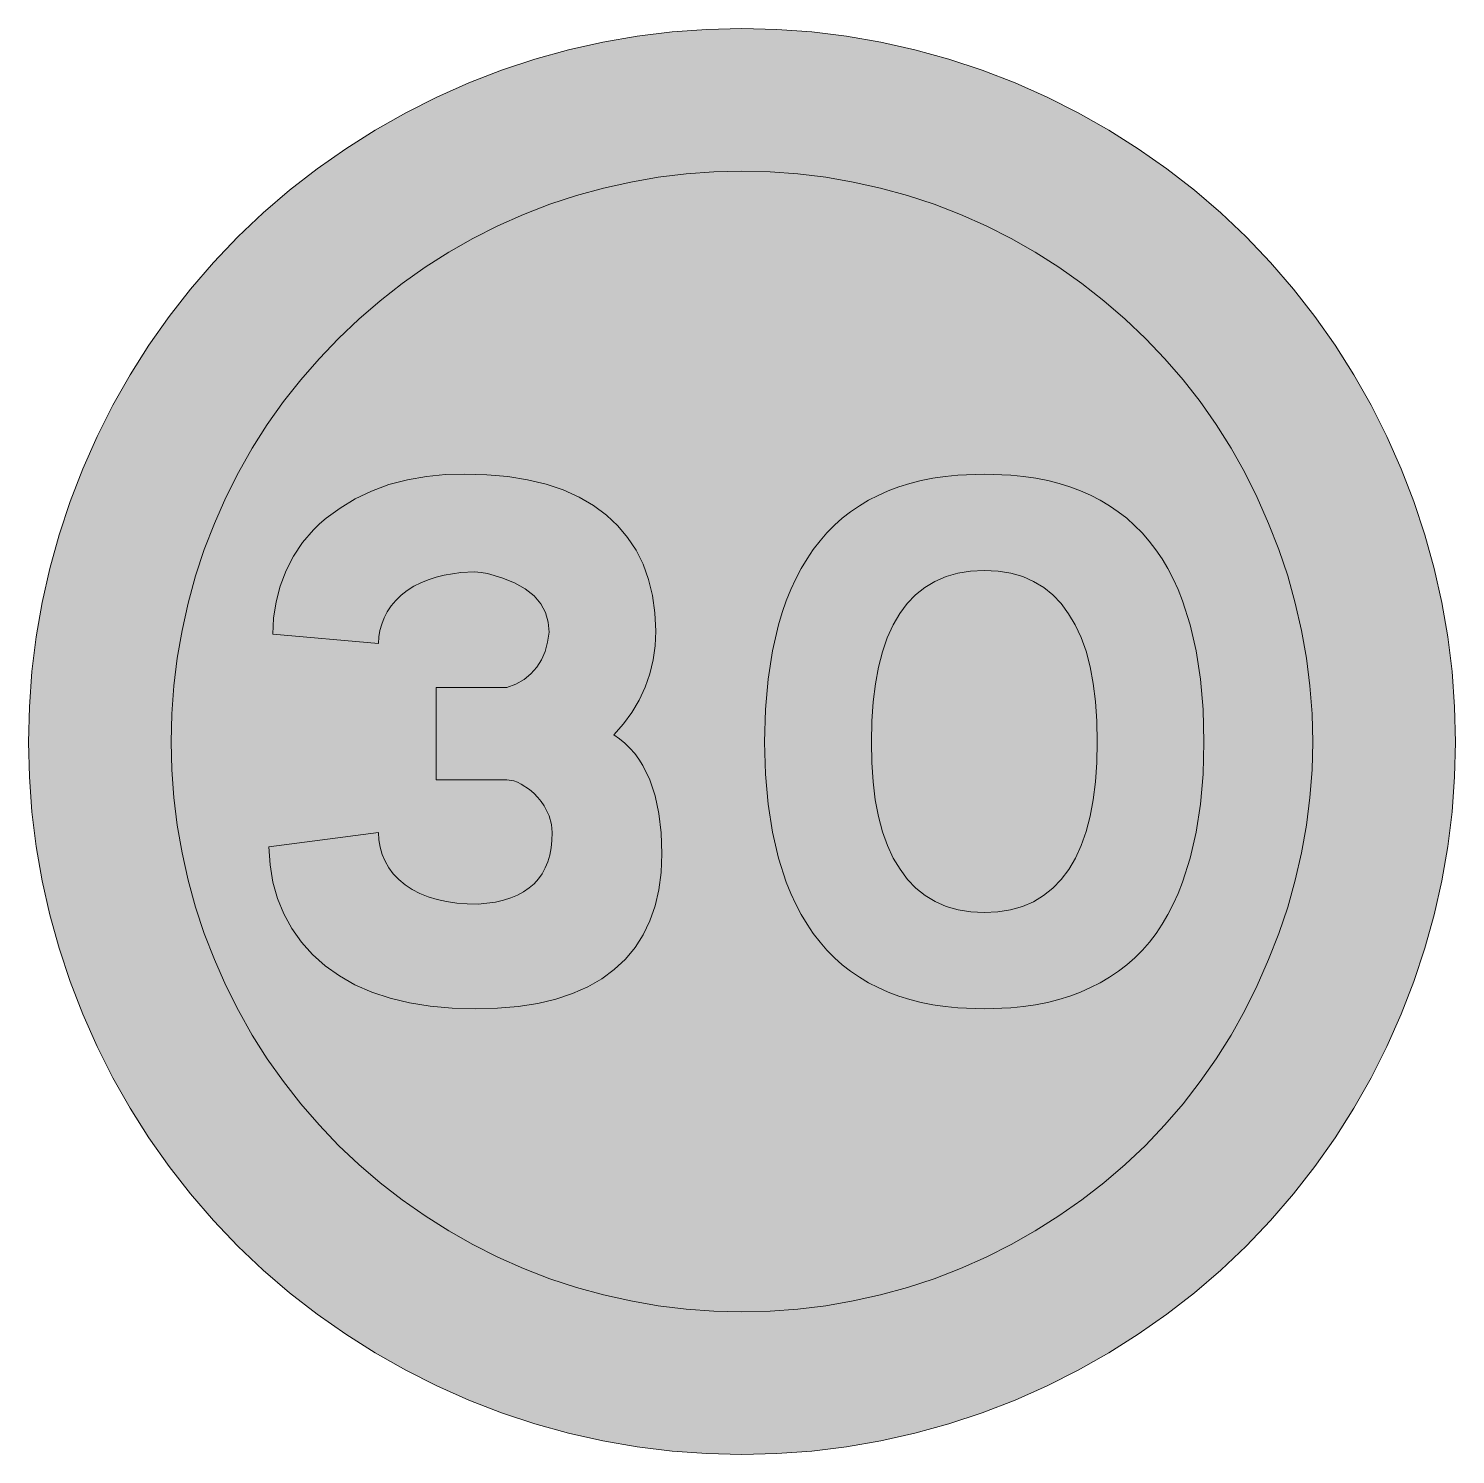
# Model space of a CAD drawing. Header units: metres. Extents: x 160 to 410, y 11 to 261.
import ezdxf

# ---------------------------------------------------------------- set-up
doc = ezdxf.new("R2010")
doc.units = ezdxf.units.M
for name, color, linetype, true_color in [('FILL_BLACK_000000', 7, 'Continuous', 0x000000), ('FILL_RED_FF0000', 7, 'Continuous', 0xff0000), ('FILL_WHITE_FFFFFF', 7, 'Continuous', 0xffffff)]:
    doc.layers.add(name, color=color, linetype=linetype, true_color=true_color)

msp = doc.modelspace()

# ---------------------------------------------------------------- hatches: boundary and pattern name
at = {"layer": 'FILL_BLACK_000000', "true_color": 0x000000}
h = msp.add_hatch(color=7, dxfattribs=at)
h.dxf.hatch_style = 1
h.paths.add_polyline_path([(233.94, 89.22), (230.11, 89.57), (226.48, 90.16), (223.07, 90.99), (219.87, 92.05), (216.9, 93.35), (214.17, 94.89), (211.68, 96.66), (209.45, 98.65), (207.5, 100.83), (205.83, 103.2), (204.44, 105.75), (203.33, 108.47), (202.52, 111.34), (202, 114.37), (201.78, 117.54), (221.04, 120.06), (221.11, 118.73), (221.32, 117.44), (221.67, 116.19), (222.17, 115), (222.82, 113.86), (223.62, 112.8), (224.59, 111.8), (225.72, 110.88), (226.93, 110.06), (228.27, 109.36), (229.73, 108.77), (231.3, 108.29), (232.97, 107.93), (234.73, 107.67), (236.58, 107.51), (238.5, 107.46), (241.54, 107.84), (242.92, 108.16), (244.2, 108.57), (245.37, 109.06), (246.44, 109.64), (247.42, 110.31), (248.29, 111.06), (249.05, 111.9), (249.72, 112.81), (250.27, 113.82), (250.73, 114.9), (251.07, 116.07), (251.31, 117.32), (251.44, 118.65), (251.46, 120.06), (251.33, 121.43), (250.92, 122.94), (250.07, 124.7), (249.55, 125.47), (248.94, 126.18), (248.24, 126.93), (247.5, 127.55), (246.06, 128.52), (245.39, 128.86), (244.73, 129.08), (243.54, 129.24), (231.12, 129.24), (231.12, 145.44), (243.54, 145.44), (245.13, 146.07), (246.54, 146.88), (247.76, 147.87), (248.78, 149.02), (249.61, 150.33), (250.25, 151.79), (250.68, 153.41), (250.92, 155.16), (250.8, 156.93), (250.32, 158.59), (249.48, 160.11), (248.29, 161.51), (246.75, 162.74), (244.87, 163.82), (242.66, 164.71), (240.12, 165.42), (239.01, 165.63), (237.85, 165.71), (235.44, 165.6), (232.52, 165.16), (231.11, 164.81), (229.75, 164.36), (228.45, 163.83), (227.21, 163.2), (226.06, 162.47), (225, 161.64), (224.05, 160.73), (223.24, 159.76), (222.56, 158.74), (222.01, 157.68), (221.58, 156.58), (221.28, 155.46), (221.1, 154.33), (221.04, 153.18), (202.5, 154.8), (202.64, 157.63), (203.06, 160.45), (203.79, 163.23), (204.84, 165.96), (206.09, 168.48), (207.68, 170.89), (209.6, 173.12), (210.69, 174.16), (211.86, 175.14), (214.28, 176.93), (216.95, 178.52), (219.81, 179.9), (222.84, 181.08), (226.11, 181.89), (229.43, 182.45), (232.79, 182.78), (236.16, 182.88), (240.04, 182.77), (243.71, 182.44), (247.17, 181.88), (250.4, 181.1), (253.41, 180.09), (256.18, 178.86), (258.71, 177.38), (261, 175.68), (262.97, 173.82), (264.7, 171.77), (266.19, 169.51), (267.41, 167.06), (268.38, 164.42), (269.07, 161.58), (269.5, 158.55), (269.64, 155.34), (269.52, 152.79), (269.17, 150.3), (268.59, 147.86), (267.77, 145.51), (266.73, 143.24), (265.46, 141.09), (263.97, 139.06), (262.26, 137.16), (263.27, 136.47), (264.23, 135.7), (265.11, 134.84), (265.94, 133.9), (266.69, 132.87), (267.39, 131.76), (268.58, 129.29), (269.51, 126.49), (270.18, 123.39), (270.59, 119.98), (270.72, 116.28), (270.59, 113.04), (270.19, 110), (269.53, 107.15), (268.61, 104.52), (267.44, 102.08), (266, 99.85), (264.31, 97.82), (262.37, 96.01), (260.18, 94.4), (257.74, 93), (255.05, 91.81), (252.12, 90.84), (248.94, 90.08), (245.52, 89.54), (241.86, 89.21), (237.96, 89.1), (233.94, 89.22)])
h = msp.add_hatch(color=7, dxfattribs=at)
h.dxf.hatch_style = 1
h.paths.add_polyline_path([(365.16, 125), (364.4, 120.08), (363.35, 115.52), (362.01, 111.3), (361.22, 109.33), (360.37, 107.45), (359.44, 105.65), (358.44, 103.95), (357.37, 102.33), (356.22, 100.8), (354.97, 99.39), (353.64, 98.08), (352.23, 96.85), (350.76, 95.71), (349.2, 94.66), (347.57, 93.7), (345.87, 92.83), (344.09, 92.05), (342.24, 91.36), (340.32, 90.76), (338.32, 90.25), (336.25, 89.84), (334.1, 89.52), (331.89, 89.29), (327.24, 89.1), (322.59, 89.29), (320.38, 89.52), (318.23, 89.84), (316.17, 90.25), (314.17, 90.76), (312.25, 91.36), (310.41, 92.05), (308.64, 92.83), (306.95, 93.7), (305.34, 94.66), (303.8, 95.71), (302.34, 96.85), (300.96, 98.08), (299.66, 99.39), (298.44, 100.8), (297.26, 102.33), (296.16, 103.95), (295.14, 105.65), (294.19, 107.45), (293.31, 109.33), (292.52, 111.3), (291.15, 115.52), (290.09, 120.08), (289.33, 125), (288.87, 130.27), (288.72, 135.9), (288.87, 141.59), (289.33, 146.91), (290.09, 151.86), (291.15, 156.44), (291.8, 158.6), (292.52, 160.67), (293.31, 162.64), (294.19, 164.53), (295.14, 166.33), (296.16, 168.03), (297.26, 169.65), (298.44, 171.18), (299.66, 172.59), (300.96, 173.9), (302.34, 175.13), (303.8, 176.27), (305.34, 177.32), (306.95, 178.28), (308.64, 179.15), (310.41, 179.93), (312.25, 180.62), (314.17, 181.22), (316.17, 181.73), (318.23, 182.14), (320.38, 182.46), (322.59, 182.69), (327.24, 182.88), (331.91, 182.7), (334.14, 182.47), (336.29, 182.15), (338.36, 181.73), (340.35, 181.23), (342.27, 180.63), (344.12, 179.94), (345.89, 179.16), (347.58, 178.29), (349.2, 177.33), (350.74, 176.27), (352.21, 175.13), (353.6, 173.89), (354.91, 172.56), (356.15, 171.14), (357.32, 169.62), (358.41, 168.02), (359.42, 166.32), (360.36, 164.53), (361.22, 162.65), (362.01, 160.67), (363.36, 156.45), (364.41, 151.87), (365.16, 146.91), (365.61, 141.59), (365.76, 135.9), (365.61, 130.27), (365.16, 125)])
h.paths.add_polyline_path([(346.73, 142.98), (346.35, 146.17), (345.8, 149.11), (345.1, 151.8), (344.23, 154.25), (343.2, 156.45), (342, 158.4), (340.71, 160.17), (339.26, 161.71), (337.66, 163.01), (335.9, 164.07), (333.98, 164.9), (331.9, 165.49), (329.65, 165.84), (327.24, 165.96), (324.85, 165.84), (322.62, 165.49), (320.53, 164.9), (318.6, 164.07), (316.83, 163.01), (315.2, 161.72), (313.73, 160.19), (312.41, 158.42), (311.25, 156.42), (310.24, 154.19), (309.39, 151.73), (308.69, 149.03), (308.14, 146.09), (307.75, 142.93), (307.52, 139.53), (307.44, 135.9), (307.52, 132.3), (307.75, 128.92), (308.13, 125.77), (308.68, 122.85), (309.38, 120.17), (310.25, 117.73), (311.28, 115.53), (312.48, 113.58), (313.78, 111.81), (315.24, 110.27), (316.87, 108.97), (318.65, 107.91), (320.58, 107.08), (322.66, 106.49), (324.88, 106.14), (327.24, 106.02), (329.63, 106.14), (331.86, 106.49), (333.95, 107.08), (335.88, 107.9), (337.65, 108.96), (339.28, 110.25), (340.75, 111.78), (342.07, 113.54), (343.23, 115.52), (344.24, 117.74), (345.09, 120.2), (345.79, 122.88), (346.34, 125.79), (346.73, 128.93), (346.96, 132.3), (347.04, 135.9), (346.96, 139.56), (346.73, 142.98)], flags=16)
at = {"layer": 'FILL_RED_FF0000', "true_color": 0xff0000}
h = msp.add_hatch(color=7, dxfattribs=at)
h.dxf.hatch_style = 1
h.paths.add_polyline_path([(409.71, 129.77), (409.26, 123.66), (408.5, 117.6), (407.45, 111.58), (406.11, 105.62), (404.47, 99.73), (402.54, 93.92), (400.32, 88.2), (397.82, 82.54), (395.06, 77.03), (392.04, 71.69), (388.76, 66.51), (385.22, 61.5), (381.44, 56.66), (377.41, 52), (373.14, 47.52), (368.71, 43.31), (364.08, 39.33), (359.25, 35.58), (354.24, 32.06), (349.06, 28.79), (343.73, 25.78), (338.25, 23.02), (332.64, 20.52), (326.86, 18.3), (321.01, 16.37), (315.09, 14.73), (309.11, 13.39), (303.07, 12.34), (297, 11.58), (290.89, 11.13), (284.76, 10.98), (278.62, 11.13), (272.49, 11.58), (266.4, 12.34), (260.35, 13.39), (254.36, 14.73), (248.44, 16.37), (242.61, 18.3), (236.88, 20.52), (231.27, 23.02), (225.79, 25.78), (220.46, 28.79), (215.28, 32.06), (210.27, 35.58), (205.44, 39.33), (200.81, 43.31), (196.38, 47.52), (192.11, 52), (188.08, 56.66), (184.3, 61.5), (180.77, 66.51), (177.48, 71.69), (174.46, 77.03), (171.7, 82.54), (169.2, 88.2), (166.98, 93.92), (165.05, 99.73), (163.41, 105.62), (162.07, 111.58), (161.02, 117.6), (160.26, 123.66), (159.81, 129.77), (159.66, 135.9), (159.81, 142.09), (160.26, 148.24), (161.02, 154.34), (162.07, 160.38), (163.41, 166.35), (165.05, 172.25), (166.98, 178.06), (169.2, 183.78), (171.7, 189.44), (174.46, 194.95), (177.48, 200.29), (180.77, 205.47), (184.3, 210.48), (188.08, 215.32), (192.11, 219.98), (196.38, 224.46), (200.81, 228.67), (205.44, 232.65), (210.27, 236.4), (215.28, 239.92), (220.46, 243.19), (225.79, 246.2), (231.27, 248.96), (236.88, 251.46), (242.61, 253.68), (248.44, 255.61), (254.36, 257.25), (260.35, 258.59), (266.4, 259.64), (272.49, 260.4), (278.62, 260.85), (284.76, 261), (290.89, 260.85), (297, 260.4), (303.07, 259.64), (309.11, 258.59), (315.09, 257.25), (321.01, 255.61), (326.86, 253.68), (332.64, 251.46), (338.25, 248.96), (343.73, 246.2), (349.06, 243.19), (354.24, 239.92), (359.25, 236.4), (364.08, 232.65), (368.71, 228.67), (373.14, 224.46), (377.41, 219.98), (381.44, 215.32), (385.22, 210.48), (388.76, 205.47), (392.04, 200.29), (395.06, 194.95), (397.82, 189.44), (400.32, 183.78), (402.54, 178.06), (404.47, 172.25), (406.11, 166.35), (407.45, 160.38), (408.5, 154.34), (409.26, 148.24), (409.71, 142.09), (409.86, 135.9), (409.71, 129.77)])
at = {"layer": 'FILL_WHITE_FFFFFF', "true_color": 0xffffff}
h = msp.add_hatch(color=7, dxfattribs=at)
h.dxf.hatch_style = 1
h.paths.add_polyline_path([(384.71, 131.03), (384.34, 126.17), (383.72, 121.31), (382.86, 116.48), (381.76, 111.7), (380.44, 106.97), (378.88, 102.31), (377.1, 97.74), (375.11, 93.21), (372.92, 88.8), (370.52, 84.52), (367.92, 80.37), (365.12, 76.35), (362.12, 72.48), (358.91, 68.75), (355.5, 65.16), (351.92, 61.8), (348.18, 58.62), (344.32, 55.62), (340.31, 52.81), (336.18, 50.19), (331.93, 47.77), (327.57, 45.56), (323.1, 43.56), (318.48, 41.79), (313.79, 40.25), (309.05, 38.95), (304.27, 37.89), (299.44, 37.06), (294.57, 36.47), (289.68, 36.12), (284.76, 36), (279.84, 36.12), (274.95, 36.47), (270.08, 37.06), (265.25, 37.89), (260.47, 38.95), (255.73, 40.25), (251.04, 41.79), (246.42, 43.56), (241.95, 45.56), (237.59, 47.77), (233.34, 50.19), (229.21, 52.81), (225.2, 55.62), (221.34, 58.62), (217.6, 61.8), (214.02, 65.16), (210.6, 68.75), (207.38, 72.48), (204.34, 76.35), (201.51, 80.37), (198.88, 84.52), (196.45, 88.8), (194.24, 93.21), (192.24, 97.74), (190.47, 102.31), (188.93, 106.97), (187.63, 111.7), (186.57, 116.48), (185.74, 121.31), (185.15, 126.17), (184.8, 131.03), (184.68, 135.9), (184.8, 140.83), (185.15, 145.74), (185.74, 150.63), (186.57, 155.48), (187.63, 160.27), (188.93, 165.01), (190.47, 169.67), (192.24, 174.24), (194.24, 178.77), (196.45, 183.18), (198.88, 187.45), (201.51, 191.59), (204.34, 195.58), (207.38, 199.43), (210.6, 203.11), (214.02, 206.64), (217.6, 210.06), (221.34, 213.28), (225.2, 216.32), (229.21, 219.15), (233.34, 221.78), (237.59, 224.21), (241.95, 226.42), (246.42, 228.42), (251.04, 230.19), (255.73, 231.73), (260.47, 233.03), (265.25, 234.09), (270.08, 234.92), (274.95, 235.51), (279.84, 235.86), (284.76, 235.98), (289.68, 235.86), (294.57, 235.51), (299.44, 234.92), (304.27, 234.09), (309.05, 233.03), (313.79, 231.73), (318.48, 230.19), (323.1, 228.42), (327.57, 226.42), (331.93, 224.21), (336.18, 221.78), (340.31, 219.15), (344.32, 216.32), (348.18, 213.28), (351.92, 210.06), (355.5, 206.64), (358.91, 203.11), (362.12, 199.43), (365.12, 195.58), (367.92, 191.59), (370.52, 187.45), (372.92, 183.18), (375.11, 178.77), (377.1, 174.24), (378.88, 169.67), (380.44, 165.01), (381.76, 160.27), (382.86, 155.48), (383.72, 150.63), (384.34, 145.74), (384.71, 140.83), (384.84, 135.9), (384.71, 131.03)])

# ---------------------------------------------------------------- linework, layer by layer
at = {"layer": 'FILL_BLACK_000000', "lineweight": 0, "true_color": 0x000000}
for points in [[(233.94, 89.22), (230.11, 89.57), (226.48, 90.16), (223.07, 90.99), (219.87, 92.05), (216.9, 93.35), (214.17, 94.89), (211.68, 96.66), (209.45, 98.65), (207.5, 100.83), (205.83, 103.2), (204.44, 105.75), (203.33, 108.47), (202.52, 111.34), (202, 114.37), (201.78, 117.54), (221.04, 120.06), (221.11, 118.73), (221.32, 117.44), (221.67, 116.19), (222.17, 115), (222.82, 113.86), (223.62, 112.8), (224.59, 111.8), (225.72, 110.88), (226.93, 110.06), (228.27, 109.36), (229.73, 108.77), (231.3, 108.29), (232.97, 107.93), (234.73, 107.67), (236.58, 107.51), (238.5, 107.46), (241.54, 107.84), (242.92, 108.16), (244.2, 108.57), (245.37, 109.06), (246.44, 109.64), (247.42, 110.31), (248.29, 111.06), (249.05, 111.9), (249.72, 112.81), (250.27, 113.82), (250.73, 114.9), (251.07, 116.07), (251.31, 117.32), (251.44, 118.65), (251.46, 120.06), (251.33, 121.43), (250.92, 122.94), (250.07, 124.7), (249.55, 125.47), (248.94, 126.18), (248.24, 126.93), (247.5, 127.55), (246.06, 128.52), (245.39, 128.86), (244.73, 129.08), (243.54, 129.24), (231.12, 129.24), (231.12, 145.44), (243.54, 145.44), (245.13, 146.07), (246.54, 146.88), (247.76, 147.87), (248.78, 149.02), (249.61, 150.33), (250.25, 151.79), (250.68, 153.41), (250.92, 155.16), (250.8, 156.93), (250.32, 158.59), (249.48, 160.11), (248.29, 161.51), (246.75, 162.74), (244.87, 163.82), (242.66, 164.71), (240.12, 165.42), (239.01, 165.63), (237.85, 165.71), (235.44, 165.6), (232.52, 165.16), (231.11, 164.81), (229.75, 164.36), (228.45, 163.83), (227.21, 163.2), (226.06, 162.47), (225, 161.64), (224.05, 160.73), (223.24, 159.76), (222.56, 158.74), (222.01, 157.68), (221.58, 156.58), (221.28, 155.46), (221.1, 154.33), (221.04, 153.18), (202.5, 154.8), (202.64, 157.63), (203.06, 160.45), (203.79, 163.23), (204.84, 165.96), (206.09, 168.48), (207.68, 170.89), (209.6, 173.12), (210.69, 174.16), (211.86, 175.14), (214.28, 176.93), (216.95, 178.52), (219.81, 179.9), (222.84, 181.08), (226.11, 181.89), (229.43, 182.45), (232.79, 182.78), (236.16, 182.88), (240.04, 182.77), (243.71, 182.44), (247.17, 181.88), (250.4, 181.1), (253.41, 180.09), (256.18, 178.86), (258.71, 177.38), (261, 175.68), (262.97, 173.82), (264.7, 171.77), (266.19, 169.51), (267.41, 167.06), (268.38, 164.42), (269.07, 161.58), (269.5, 158.55), (269.64, 155.34), (269.52, 152.79), (269.17, 150.3), (268.59, 147.86), (267.77, 145.51), (266.73, 143.24), (265.46, 141.09), (263.97, 139.06), (262.26, 137.16), (263.27, 136.47), (264.23, 135.7), (265.11, 134.84), (265.94, 133.9), (266.69, 132.87), (267.39, 131.76), (268.58, 129.29), (269.51, 126.49), (270.18, 123.39), (270.59, 119.98), (270.72, 116.28), (270.59, 113.04), (270.19, 110), (269.53, 107.15), (268.61, 104.52), (267.44, 102.08), (266, 99.85), (264.31, 97.82), (262.37, 96.01), (260.18, 94.4), (257.74, 93), (255.05, 91.81), (252.12, 90.84), (248.94, 90.08), (245.52, 89.54), (241.86, 89.21), (237.96, 89.1)], [(365.16, 125), (364.4, 120.08), (363.35, 115.52), (362.01, 111.3), (361.22, 109.33), (360.37, 107.45), (359.44, 105.65), (358.44, 103.95), (357.37, 102.33), (356.22, 100.8), (354.97, 99.39), (353.64, 98.08), (352.23, 96.85), (350.76, 95.71), (349.2, 94.66), (347.57, 93.7), (345.87, 92.83), (344.09, 92.05), (342.24, 91.36), (340.32, 90.76), (338.32, 90.25), (336.25, 89.84), (334.1, 89.52), (331.89, 89.29), (327.24, 89.1), (322.59, 89.29), (320.38, 89.52), (318.23, 89.84), (316.17, 90.25), (314.17, 90.76), (312.25, 91.36), (310.41, 92.05), (308.64, 92.83), (306.95, 93.7), (305.34, 94.66), (303.8, 95.71), (302.34, 96.85), (300.96, 98.08), (299.66, 99.39), (298.44, 100.8), (297.26, 102.33), (296.16, 103.95), (295.14, 105.65), (294.19, 107.45), (293.31, 109.33), (292.52, 111.3), (291.15, 115.52), (290.09, 120.08), (289.33, 125), (288.87, 130.27), (288.72, 135.9), (288.87, 141.59), (289.33, 146.91), (290.09, 151.86), (291.15, 156.44), (291.8, 158.6), (292.52, 160.67), (293.31, 162.64), (294.19, 164.53), (295.14, 166.33), (296.16, 168.03), (297.26, 169.65), (298.44, 171.18), (299.66, 172.59), (300.96, 173.9), (302.34, 175.13), (303.8, 176.27), (305.34, 177.32), (306.95, 178.28), (308.64, 179.15), (310.41, 179.93), (312.25, 180.62), (314.17, 181.22), (316.17, 181.73), (318.23, 182.14), (320.38, 182.46), (322.59, 182.69), (327.24, 182.88), (331.91, 182.7), (334.14, 182.47), (336.29, 182.15), (338.36, 181.73), (340.35, 181.23), (342.27, 180.63), (344.12, 179.94), (345.89, 179.16), (347.58, 178.29), (349.2, 177.33), (350.74, 176.27), (352.21, 175.13), (353.6, 173.89), (354.91, 172.56), (356.15, 171.14), (357.32, 169.62), (358.41, 168.02), (359.42, 166.32), (360.36, 164.53), (361.22, 162.65), (362.01, 160.67), (363.36, 156.45), (364.41, 151.87), (365.16, 146.91), (365.61, 141.59), (365.76, 135.9), (365.61, 130.27)], [(346.73, 142.98), (346.35, 146.17), (345.8, 149.11), (345.1, 151.8), (344.23, 154.25), (343.2, 156.45), (342, 158.4), (340.71, 160.17), (339.26, 161.71), (337.66, 163.01), (335.9, 164.07), (333.98, 164.9), (331.9, 165.49), (329.65, 165.84), (327.24, 165.96), (324.85, 165.84), (322.62, 165.49), (320.53, 164.9), (318.6, 164.07), (316.83, 163.01), (315.2, 161.72), (313.73, 160.19), (312.41, 158.42), (311.25, 156.42), (310.24, 154.19), (309.39, 151.73), (308.69, 149.03), (308.14, 146.09), (307.75, 142.93), (307.52, 139.53), (307.44, 135.9), (307.52, 132.3), (307.75, 128.92), (308.13, 125.77), (308.68, 122.85), (309.38, 120.17), (310.25, 117.73), (311.28, 115.53), (312.48, 113.58), (313.78, 111.81), (315.24, 110.27), (316.87, 108.97), (318.65, 107.91), (320.58, 107.08), (322.66, 106.49), (324.88, 106.14), (327.24, 106.02), (329.63, 106.14), (331.86, 106.49), (333.95, 107.08), (335.88, 107.9), (337.65, 108.96), (339.28, 110.25), (340.75, 111.78), (342.07, 113.54), (343.23, 115.52), (344.24, 117.74), (345.09, 120.2), (345.79, 122.88), (346.34, 125.79), (346.73, 128.93), (346.96, 132.3), (347.04, 135.9), (346.96, 139.56)]]:
    msp.add_lwpolyline(points, close=True, dxfattribs=at)
at = {"layer": 'FILL_RED_FF0000', "lineweight": 0, "true_color": 0xff0000}
msp.add_lwpolyline([(409.71, 129.77), (409.26, 123.66), (408.5, 117.6), (407.45, 111.58), (406.11, 105.62), (404.47, 99.73), (402.54, 93.92), (400.32, 88.2), (397.82, 82.54), (395.06, 77.03), (392.04, 71.69), (388.76, 66.51), (385.22, 61.5), (381.44, 56.66), (377.41, 52), (373.14, 47.52), (368.71, 43.31), (364.08, 39.33), (359.25, 35.58), (354.24, 32.06), (349.06, 28.79), (343.73, 25.78), (338.25, 23.02), (332.64, 20.52), (326.86, 18.3), (321.01, 16.37), (315.09, 14.73), (309.11, 13.39), (303.07, 12.34), (297, 11.58), (290.89, 11.13), (284.76, 10.98), (278.62, 11.13), (272.49, 11.58), (266.4, 12.34), (260.35, 13.39), (254.36, 14.73), (248.44, 16.37), (242.61, 18.3), (236.88, 20.52), (231.27, 23.02), (225.79, 25.78), (220.46, 28.79), (215.28, 32.06), (210.27, 35.58), (205.44, 39.33), (200.81, 43.31), (196.38, 47.52), (192.11, 52), (188.08, 56.66), (184.3, 61.5), (180.77, 66.51), (177.48, 71.69), (174.46, 77.03), (171.7, 82.54), (169.2, 88.2), (166.98, 93.92), (165.05, 99.73), (163.41, 105.62), (162.07, 111.58), (161.02, 117.6), (160.26, 123.66), (159.81, 129.77), (159.66, 135.9), (159.81, 142.09), (160.26, 148.24), (161.02, 154.34), (162.07, 160.38), (163.41, 166.35), (165.05, 172.25), (166.98, 178.06), (169.2, 183.78), (171.7, 189.44), (174.46, 194.95), (177.48, 200.29), (180.77, 205.47), (184.3, 210.48), (188.08, 215.32), (192.11, 219.98), (196.38, 224.46), (200.81, 228.67), (205.44, 232.65), (210.27, 236.4), (215.28, 239.92), (220.46, 243.19), (225.79, 246.2), (231.27, 248.96), (236.88, 251.46), (242.61, 253.68), (248.44, 255.61), (254.36, 257.25), (260.35, 258.59), (266.4, 259.64), (272.49, 260.4), (278.62, 260.85), (284.76, 261), (290.89, 260.85), (297, 260.4), (303.07, 259.64), (309.11, 258.59), (315.09, 257.25), (321.01, 255.61), (326.86, 253.68), (332.64, 251.46), (338.25, 248.96), (343.73, 246.2), (349.06, 243.19), (354.24, 239.92), (359.25, 236.4), (364.08, 232.65), (368.71, 228.67), (373.14, 224.46), (377.41, 219.98), (381.44, 215.32), (385.22, 210.48), (388.76, 205.47), (392.04, 200.29), (395.06, 194.95), (397.82, 189.44), (400.32, 183.78), (402.54, 178.06), (404.47, 172.25), (406.11, 166.35), (407.45, 160.38), (408.5, 154.34), (409.26, 148.24), (409.71, 142.09), (409.86, 135.9)], close=True, dxfattribs=at)
at = {"layer": 'FILL_WHITE_FFFFFF', "lineweight": 0, "true_color": 0xff0000}
msp.add_lwpolyline([(384.71, 131.03), (384.34, 126.17), (383.72, 121.31), (382.86, 116.48), (381.76, 111.7), (380.44, 106.97), (378.88, 102.31), (377.1, 97.74), (375.11, 93.21), (372.92, 88.8), (370.52, 84.52), (367.92, 80.37), (365.12, 76.35), (362.12, 72.48), (358.91, 68.75), (355.5, 65.16), (351.92, 61.8), (348.18, 58.62), (344.32, 55.62), (340.31, 52.81), (336.18, 50.19), (331.93, 47.77), (327.57, 45.56), (323.1, 43.56), (318.48, 41.79), (313.79, 40.25), (309.05, 38.95), (304.27, 37.89), (299.44, 37.06), (294.57, 36.47), (289.68, 36.12), (284.76, 36), (279.84, 36.12), (274.95, 36.47), (270.08, 37.06), (265.25, 37.89), (260.47, 38.95), (255.73, 40.25), (251.04, 41.79), (246.42, 43.56), (241.95, 45.56), (237.59, 47.77), (233.34, 50.19), (229.21, 52.81), (225.2, 55.62), (221.34, 58.62), (217.6, 61.8), (214.02, 65.16), (210.6, 68.75), (207.38, 72.48), (204.34, 76.35), (201.51, 80.37), (198.88, 84.52), (196.45, 88.8), (194.24, 93.21), (192.24, 97.74), (190.47, 102.31), (188.93, 106.97), (187.63, 111.7), (186.57, 116.48), (185.74, 121.31), (185.15, 126.17), (184.8, 131.03), (184.68, 135.9), (184.8, 140.83), (185.15, 145.74), (185.74, 150.63), (186.57, 155.48), (187.63, 160.27), (188.93, 165.01), (190.47, 169.67), (192.24, 174.24), (194.24, 178.77), (196.45, 183.18), (198.88, 187.45), (201.51, 191.59), (204.34, 195.58), (207.38, 199.43), (210.6, 203.11), (214.02, 206.64), (217.6, 210.06), (221.34, 213.28), (225.2, 216.32), (229.21, 219.15), (233.34, 221.78), (237.59, 224.21), (241.95, 226.42), (246.42, 228.42), (251.04, 230.19), (255.73, 231.73), (260.47, 233.03), (265.25, 234.09), (270.08, 234.92), (274.95, 235.51), (279.84, 235.86), (284.76, 235.98), (289.68, 235.86), (294.57, 235.51), (299.44, 234.92), (304.27, 234.09), (309.05, 233.03), (313.79, 231.73), (318.48, 230.19), (323.1, 228.42), (327.57, 226.42), (331.93, 224.21), (336.18, 221.78), (340.31, 219.15), (344.32, 216.32), (348.18, 213.28), (351.92, 210.06), (355.5, 206.64), (358.91, 203.11), (362.12, 199.43), (365.12, 195.58), (367.92, 191.59), (370.52, 187.45), (372.92, 183.18), (375.11, 178.77), (377.1, 174.24), (378.88, 169.67), (380.44, 165.01), (381.76, 160.27), (382.86, 155.48), (383.72, 150.63), (384.34, 145.74), (384.71, 140.83), (384.84, 135.9)], close=True, dxfattribs=at)

doc.saveas('drawing.dxf')
